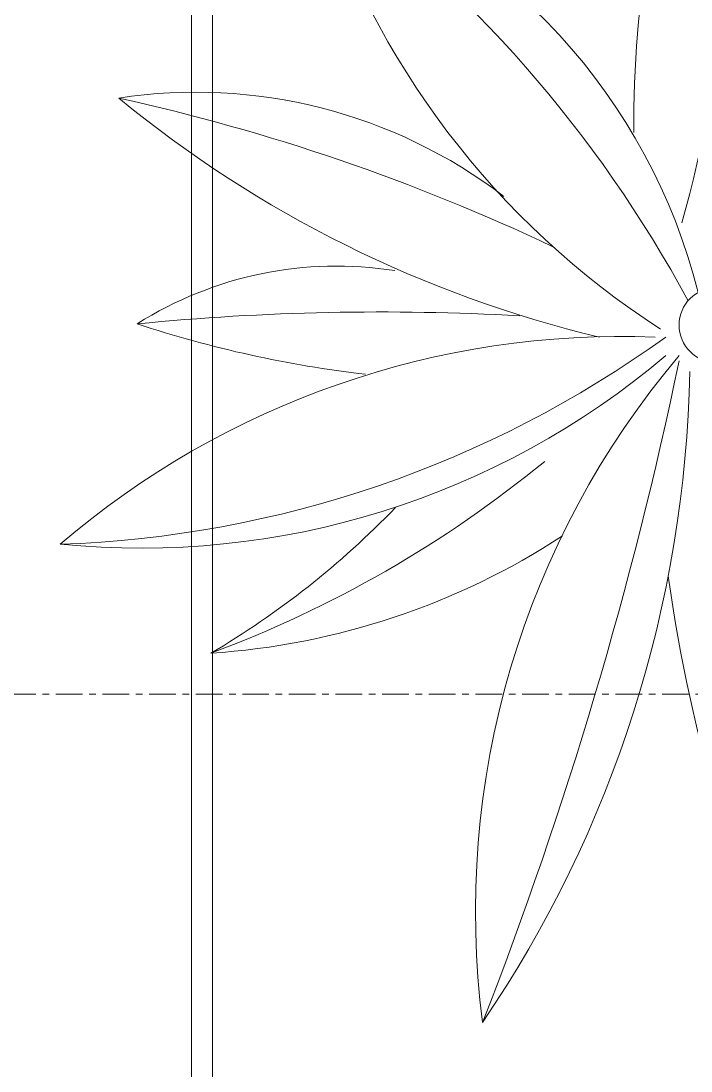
# Model space of a CAD drawing. Header units: millimetres. Extents: x 46404 to 154333, y -1327 to 55734.
# Drawn here: x 60171 to 60491, y 53358 to 53858 of the extents above; entities that cross this region are included whole.
import ezdxf

# ---------------------------------------------------------------- set-up
doc = ezdxf.new("R2010")
doc.units = ezdxf.units.MM
doc.linetypes.add('Grid Line', pattern=[22.225, 12.7, -3.175, 3.175, -3.175])
for name, color, linetype, lineweight in [('A-WALL', 113, 'Continuous', 18), ('G-IMPT-2', 8, 'Continuous', 18), ('L-PLNT', 71, 'Continuous', 18), ('S-GRID-1', 1, 'Grid Line', 9)]:
    doc.layers.add(name, color=color, linetype=linetype, lineweight=lineweight)

# ---------------------------------------------------------------- blocks, each defined once
blk = doc.blocks.new('CAY DUA VAN PHAT - CAY DUA VAN PHAT_dwg-2253781-TKCS_RAMP NKT 1 - MẶT BẰNG')
at = {"layer": 'G-IMPT-2'}
blk.add_circle((672.1, 720.8), 35.7, dxfattribs=at)
for centre, radius, start, end in [((1505.2, 811.2), 822.3, 139.4024, 182.222), ((-165.6, 1381.8), 1047, 324.1916, 358.058), ((110.7, 1269.5), 773.9, 319.7296, 5.697), ((934.5, 1217.2), 484.2, 171.2807, 217.3319), ((2363.9, 1712), 1954, 192.4553, 205.3067), ((-423.2, 568.1), 1137.9, 13.4336, 39.4147), ((972.5, 1082.8), 356.6, 147.7766, 188.9369), ((3037.7, 1041.3), 2378.1, 174.4112, 183.2032), ((-370.2, 928.9), 1096.5, 6.6166, 18.285), ((-62.1, 1592.2), 1116.8, 320.6802, 339.5986), ((272.8, 1621.1), 825.6, 313.9588, 329.5669), ((288.4, 1248.6), 697.7, 326.9057, 356.2457), ((5.9, 342.3), 797.2, 32.8088, 72.6703), ((1228.1, 1817.9), 1216.7, 215.9709, 241.576), ((779.8, 1288.7), 567.6, 199.0692, 255.8486), ((1231.1, 130.1), 820.5, 82.645, 130.2275), ((-95.4, 4605.1), 3931.2, 281.7668, 291.3553), ((695.3, 1884.1), 1137.9, 271.0634, 304.2767), ((478.9, -252.1), 1051.7, 89.4613, 109.9839), ((719.3, -637.8), 1417.7, 63.4093, 82.2197), ((311.6, 1657), 940.6, 258.2106, 286.2462)]:
    blk.add_arc(centre, radius, start, end, dxfattribs=at)
blk = doc.blocks.new('CAY DUA VAN PHAT - CAY DUA VAN PHAT_dwg-V10-TKCS_RAMP NKT 1 - MẶT BẰNG')
at = {"layer": 'G-IMPT-2'}
blk.add_circle((672.1, 720.8), 35.7, dxfattribs=at)
for centre, radius, start, end in [((1505.2, 811.2), 822.3, 139.4024, 182.222), ((-165.6, 1381.8), 1047, 324.1916, 358.058), ((110.7, 1269.5), 773.9, 319.7296, 5.697), ((934.5, 1217.2), 484.2, 171.2807, 217.3319), ((2363.9, 1712), 1954, 192.4553, 205.3067), ((-423.2, 568.1), 1137.9, 13.4336, 39.4147), ((972.5, 1082.8), 356.6, 147.7766, 188.9369), ((3037.7, 1041.3), 2378.1, 174.4112, 183.2032), ((-370.2, 928.9), 1096.5, 6.6166, 18.285), ((-62.1, 1592.2), 1116.8, 320.6802, 339.5986), ((272.8, 1621.1), 825.6, 313.9588, 329.5669), ((288.4, 1248.6), 697.7, 326.9057, 356.2457), ((5.9, 342.3), 797.2, 32.8088, 72.6703), ((1228.1, 1817.9), 1216.7, 215.9709, 241.576), ((779.8, 1288.7), 567.6, 199.0692, 255.8486), ((1231.1, 130.1), 820.5, 82.645, 130.2275), ((-95.4, 4605.1), 3931.2, 281.7668, 291.3553), ((695.3, 1884.1), 1137.9, 271.0634, 304.2767), ((478.9, -252.1), 1051.7, 89.4613, 109.9839), ((719.3, -637.8), 1417.7, 63.4093, 82.2197), ((311.6, 1657), 940.6, 258.2106, 286.2462)]:
    blk.add_arc(centre, radius, start, end, dxfattribs=at)
blk = doc.blocks.new('CAY DUA VAN PHAT - CAY DUA VAN PHAT-V11-TKCS_RAMP NKT 1 - MẶT BẰNG')
at = {"extrusion": (0, 0, -1), "xscale": 0.5, "yscale": 0.5, "zscale": -0.5, "rotation": 180}
for name in ['CAY DUA VAN PHAT - CAY DUA VAN PHAT_dwg-2253781-TKCS_RAMP NKT 1 - MẶT BẰNG', 'CAY DUA VAN PHAT - CAY DUA VAN PHAT_dwg-V10-TKCS_RAMP NKT 1 - MẶT BẰNG']:
    blk.add_blockref(name, (151.82, 370.52), dxfattribs=at)

msp = doc.modelspace()

# ---------------------------------------------------------------- linework, layer by layer
at = {"layer": 'A-WALL'}
for p, q in [((60252.49, 54456.42), (60252.49, 53311.94)), ((60262.49, 54456.42), (60262.49, 53311.94))]:
    msp.add_line(p, q, dxfattribs=at)
at = {"layer": 'S-GRID-1'}
msp.add_line((60689.45, 53536.94), (48201.94, 53536.94), dxfattribs=at)

# ---------------------------------------------------------------- block references
at = {"layer": 'L-PLNT', "rotation": 270.0000000000003}
msp.add_blockref('CAY DUA VAN PHAT - CAY DUA VAN PHAT-V11-TKCS_RAMP NKT 1 - MẶT BẰNG', (60492.56, 53896.94), dxfattribs=at)

doc.saveas('drawing.dxf')
